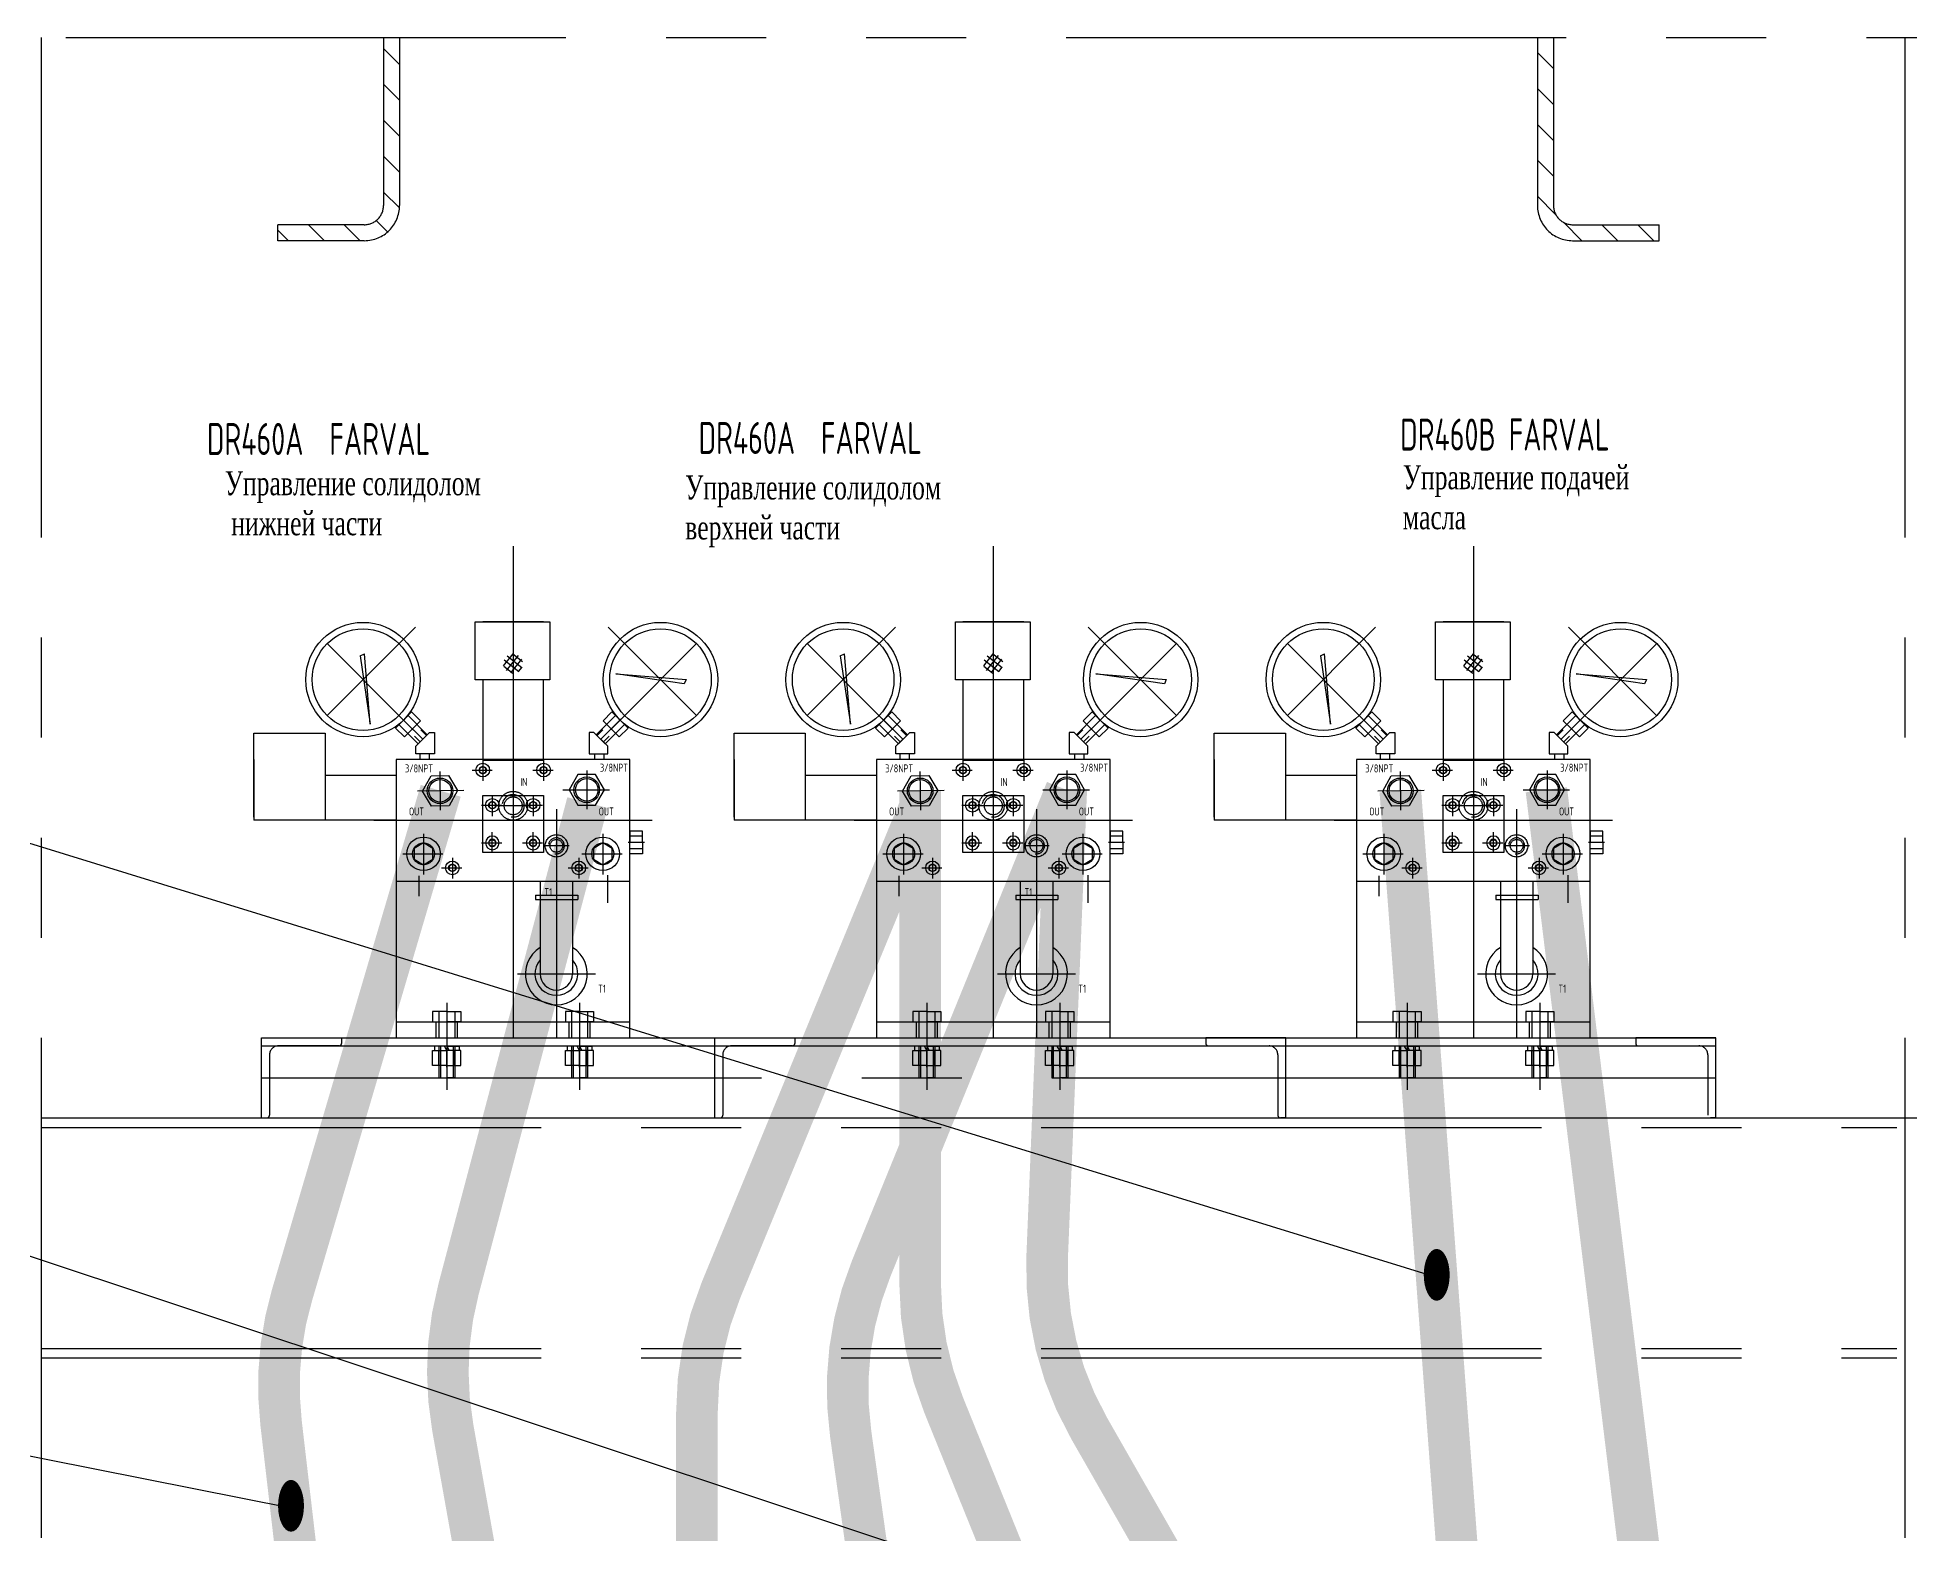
# Model space of a CAD drawing. Header units: millimetres. Extents: x 87 to 10587, y 0 to 7425.
# Drawn here: x 8191 to 9361, y 4015 to 4950 of the extents above; entities that cross this region are included whole.
import ezdxf
from ezdxf.enums import TextEntityAlignment as Align

# ---------------------------------------------------------------- set-up
doc = ezdxf.new("R2010")
doc.units = ezdxf.units.MM
doc.header["$LTSCALE"] = 250
for name, pattern in [('F', [0.75, 0.5, -0.25]), ('G', [2, 1.25, -0.25, 0.25, -0.25]), ('K', [2.5, 1.25, -0.25, 0.25, -0.25, 0.25, -0.25])]:
    doc.linetypes.add(name, pattern=pattern)
for name, color, linetype in [('01', 7, 'Continuous'), ('02', 1, 'Continuous'), ('04', 2, 'F'), ('05', 4, 'G'), ('07', 6, 'K'), ('08', 1, 'Continuous'), ('11', 3, 'Continuous')]:
    doc.layers.add(name, color=color, linetype=linetype)
doc.styles.get("Standard").update_dxf_attribs({"font": 'isocp', "width": 0.707, "bigfont": 'intecad.shx'})
doc.dimstyles.new('INTE', dxfattribs={"dimscale": 25, "dimtxt": 3.5, "dimasz": 3, "dimexe": 3, "dimexo": 0, "dimgap": 1, "dimtad": 1, "dimdec": 1, "dimdsep": 46, "dimtxsty": 'Standard', "dimcen": 0, "dimclrd": 1, "dimclre": 1, "dimclrt": 3, "dimadec": 0, "dimazin": 0, "dimtfac": 1, "dimtdec": 1, "dimtmove": 0, "dimatfit": 0, "dimfxl": 1, "dimarcsym": 0})
pattern_1 = [(135, (-24013.99, 5955.704), (-11.22532, -11.22532), [])]

# ---------------------------------------------------------------- blocks, each defined once
blk = doc.blocks.new('*U87')
blk.add_circle((0, 0), 2.29)
at = {"layer": '01'}
for p, q in [((0, 2.3), (-2, 1.1)), ((-2, 1.1), (-2, -1.1)), ((2, 1.1), (0, 2.3)), ((2, -1.1), (2, 1.1)), ((-2, -1.1), (0, -2.3)), ((0, -2.3), (2, -1.1))]:
    blk.add_line(p, q, dxfattribs=at)
blk.add_circle((0, 0), 4.25, dxfattribs=at)
at = {"layer": '05'}
for p, q in [((-6.7, 0), (5.9, 0)), ((0, 6.3), (0, -6.7))]:
    blk.add_line(p, q, dxfattribs=at)
blk = doc.blocks.new('*U88')
at = {"layer": '01'}
for p, q in [((-7.9, 7.1), (0, 7.1)), ((-7.9, 0), (-7.9, 7.1)), ((-7.9, 4), (0, 4)), ((0, 7.1), (0, 0)), ((0, -7.1), (0, 0)), ((-7.9, 0), (-7.9, -7.1)), ((-7.9, -4), (0, -4)), ((-7.9, -7.1), (0, -7.1))]:
    blk.add_line(p, q, dxfattribs=at)
at = {"layer": '05'}
blk.add_line((-9, 0), (1.1, 0), dxfattribs=at)
blk = doc.blocks.new('*U86')
blk.add_circle((0, 0), 6.86)
at = {"layer": '01'}
for p, q in [((0, 6.9), (-5.9, 3.4)), ((-5.9, 3.4), (-5.9, -3.4)), ((5.9, 3.4), (0, 6.9)), ((5.9, -3.4), (5.9, 3.4)), ((-5.9, -3.4), (0, -6.9)), ((0, -6.9), (5.9, -3.4))]:
    blk.add_line(p, q, dxfattribs=at)
blk.add_circle((0, 0), 10.5, dxfattribs=at)
at = {"layer": '05'}
for p, q in [((0, 12.5), (0, -12.9)), ((-13, 0), (12.1, 0))]:
    blk.add_line(p, q, dxfattribs=at)
blk = doc.blocks.new('*D100')
at = {"layer": '08', "color": 1, "lineweight": -2}
for p, q in [((8715.4, 4274.5), (10410.1, 4274.5)), ((10335.1, 4199.5), (10335.1, 3434.6)), ((8956.4, 3359.6), (10410.1, 3359.6))]:
    blk.add_line(p, q, dxfattribs=at)
at = {"layer": '08', "color": 1}
for points in [[(10322.6, 4199.5), (10347.6, 4199.5), (10335.1, 4274.5)], [(10322.6, 3434.6), (10347.6, 3434.6), (10335.1, 3359.6)]]:
    blk.add_solid(points, dxfattribs=at)
at = {"layer": 'Defpoints', "color": 0}
for p in [(8715.4, 4274.5), (8956.4, 3359.6), (10335.1, 3359.6)]:
    blk.add_point(p, dxfattribs=at)
at = {"layer": '08', "color": 3, "insert": (10266.3, 3817.1), "char_height": 87.5, "attachment_point": 5, "rotation": 90}
blk.add_mtext('914.9', dxfattribs=at)

msp = doc.modelspace()

# ---------------------------------------------------------------- hatches: boundary and pattern name
at = {"layer": '01'}
h = msp.add_hatch(dxfattribs=at)
h.set_pattern_fill('ANSI37', color=256, angle=6.75318, style=0)
h.set_pattern_definition([(51.7532, (8343.5268, 4355.0168), (-2.49349, 1.965485), []), (141.7532, (8343.5268, 4355.0168), (-1.965485, -2.49349), [])])
h.paths.add_polyline_path([(8482.291, 4558.406, 1), (8494.439, 4558.406, 1)])
h = msp.add_hatch(dxfattribs=at)
h.set_pattern_fill('ANSI37', color=256, angle=6.75318, style=0)
h.set_pattern_definition([(51.7532, (8643.5268, 4355.0168), (-2.49349, 1.965485), []), (141.7532, (8643.5268, 4355.0168), (-1.965485, -2.49349), [])])
h.paths.add_polyline_path([(8782.291, 4558.406, 1), (8794.439, 4558.406, 1)])
h = msp.add_hatch(dxfattribs=at)
h.set_pattern_fill('ANSI37', color=256, angle=6.75318, style=0)
h.set_pattern_definition([(51.7532, (8943.5268, 4355.0168), (-2.49349, 1.965485), []), (141.7532, (8943.5268, 4355.0168), (-1.965485, -2.49349), [])])
h.paths.add_polyline_path([(9082.291, 4558.406, 1), (9094.439, 4558.406, 1)])
at = {"layer": '07', "linetype": 'K'}
h = msp.add_hatch(dxfattribs=at)
h.set_pattern_fill('ANSI31', color=6, scale=5, angle=90, style=0)
h.set_pattern_definition(pattern_1)
h.paths.add_polyline_path([(8417.417, 4949.584), (8407.417, 4949.584), (8407.417, 4844.584, -0.41421356), (8395.417, 4832.584), (8341.417, 4832.584), (8341.417, 4822.584), (8395.417, 4822.584, 0.41421356), (8417.417, 4844.584)])
h = msp.add_hatch(dxfattribs=at)
h.set_pattern_fill('ANSI31', color=6, scale=5, angle=90, style=0)
h.set_pattern_definition(pattern_1)
h.paths.add_polyline_path([(9138.417, 4949.584), (9128.417, 4949.584), (9128.417, 4844.584, 0.41421356), (9150.417, 4822.584), (9204.417, 4822.584), (9204.417, 4832.584), (9150.417, 4832.584, -0.41421356), (9138.417, 4844.584)])

# ---------------------------------------------------------------- linework, layer by layer
for p, q in [((8440.185, 4319.494), (8440.185, 4319.243)), ((8453.386, 4319.494), (8453.386, 4319.243)), ((8523.185, 4319.494), (8523.185, 4319.243)), ((8536.386, 4319.494), (8536.386, 4319.243)), ((8740.185, 4319.494), (8740.185, 4319.243)), ((8753.386, 4319.494), (8753.386, 4319.243)), ((8823.185, 4319.494), (8823.185, 4319.243)), ((8836.386, 4319.494), (8836.386, 4319.243)), ((9040.185, 4319.494), (9040.185, 4319.243)), ((9053.386, 4319.494), (9053.386, 4319.243)), ((9123.185, 4319.494), (9123.185, 4319.243)), ((9136.386, 4319.494), (9136.386, 4319.243))]:
    msp.add_line(p, q)
for points in [[(8448.079, 4488.429), (8453.696, 4479.006), (8448.344, 4469.431), (8437.376, 4469.277), (8431.759, 4478.7), (8437.11, 4488.275)], [(8528.922, 4488.994), (8523.438, 4479.494), (8528.922, 4469.994), (8539.892, 4469.994), (8545.377, 4479.494), (8539.892, 4488.994)], [(8748.079, 4488.429), (8753.696, 4479.006), (8748.344, 4469.431), (8737.376, 4469.277), (8731.759, 4478.7), (8737.11, 4488.275)], [(8828.922, 4488.994), (8823.438, 4479.494), (8828.922, 4469.994), (8839.892, 4469.994), (8845.377, 4479.494), (8839.892, 4488.994)], [(9048.079, 4488.429), (9053.696, 4479.006), (9048.344, 4469.431), (9037.376, 4469.277), (9031.759, 4478.7), (9037.11, 4488.275)], [(9128.922, 4488.994), (9123.438, 4479.494), (9128.922, 4469.994), (9139.892, 4469.994), (9145.377, 4479.494), (9139.892, 4488.994)]]:
    msp.add_lwpolyline(points, close=True)
at = {"layer": '01'}
for p, q in [((8392.756, 4563.265), (8395.449, 4564.417)), ((8392.756, 4563.265), (8399.115, 4520.442)), ((8399.115, 4520.442), (8395.449, 4564.417)), ((8692.756, 4563.265), (8695.449, 4564.417)), ((8692.756, 4563.265), (8699.115, 4520.442)), ((8699.115, 4520.442), (8695.449, 4564.417)), ((8992.756, 4563.265), (8995.449, 4564.417)), ((8992.756, 4563.265), (8999.115, 4520.442)), ((8999.115, 4520.442), (8995.449, 4564.417)), ((8595.355, 4545.68), (8552.532, 4552.039)), ((8552.532, 4552.039), (8596.507, 4548.373)), ((8895.355, 4545.68), (8852.532, 4552.039)), ((8852.532, 4552.039), (8896.507, 4548.373)), ((9195.355, 4545.68), (9152.532, 4552.039)), ((9152.532, 4552.039), (9196.507, 4548.373)), ((8596.507, 4548.373), (8595.355, 4545.68)), ((8896.507, 4548.373), (8895.355, 4545.68)), ((9196.507, 4548.373), (9195.355, 4545.68)), ((8419.891, 4523.093), (8424.911, 4528.114)), ((8424.911, 4528.114), (8430.497, 4522.528)), ((8550.163, 4528.114), (8544.577, 4522.528)), ((8555.183, 4523.093), (8550.163, 4528.114)), ((8719.891, 4523.093), (8724.911, 4528.114)), ((8724.911, 4528.114), (8730.497, 4522.528)), ((8850.163, 4528.114), (8844.577, 4522.528)), ((8855.183, 4523.093), (8850.163, 4528.114)), ((9019.891, 4523.093), (9024.911, 4528.114)), ((9024.911, 4528.114), (9030.497, 4522.528)), ((9150.163, 4528.114), (9144.577, 4522.528)), ((9155.183, 4523.093), (9150.163, 4528.114)), ((8419.891, 4523.093), (8414.87, 4518.073)), ((8414.87, 4518.073), (8420.456, 4512.487)), ((8417.062, 4520.265), (8429.083, 4508.244)), ((8420.456, 4512.487), (8425.477, 4517.507)), ((8422.719, 4525.922), (8434.74, 4513.901)), ((8430.497, 4522.528), (8425.477, 4517.507)), ((8436.235, 4515.396), (8427.588, 4506.749)), ((8434.227, 4513.391), (8430.692, 4516.926)), ((8436.235, 4515.396), (8439.259, 4515.396)), ((8538.839, 4515.396), (8535.815, 4515.396)), ((8538.839, 4515.396), (8547.486, 4506.749)), ((8552.355, 4525.922), (8540.334, 4513.901)), ((8540.847, 4513.391), (8544.382, 4516.926)), ((8544.577, 4522.528), (8549.597, 4517.507)), ((8558.012, 4520.265), (8545.991, 4508.244)), ((8554.618, 4512.487), (8549.597, 4517.507)), ((8560.204, 4518.073), (8554.618, 4512.487)), ((8555.183, 4523.093), (8560.204, 4518.073)), ((8719.891, 4523.093), (8714.87, 4518.073)), ((8714.87, 4518.073), (8720.456, 4512.487)), ((8717.062, 4520.265), (8729.083, 4508.244)), ((8720.456, 4512.487), (8725.477, 4517.507)), ((8722.719, 4525.922), (8734.74, 4513.901)), ((8730.497, 4522.528), (8725.477, 4517.507)), ((8736.235, 4515.396), (8727.588, 4506.749)), ((8734.227, 4513.391), (8730.692, 4516.926)), ((8736.235, 4515.396), (8739.259, 4515.396)), ((8838.839, 4515.396), (8835.815, 4515.396)), ((8838.839, 4515.396), (8847.486, 4506.749)), ((8852.355, 4525.922), (8840.334, 4513.901)), ((8840.847, 4513.391), (8844.382, 4516.926)), ((8844.577, 4522.528), (8849.597, 4517.507)), ((8858.012, 4520.265), (8845.991, 4508.244)), ((8854.618, 4512.487), (8849.597, 4517.507)), ((8860.204, 4518.073), (8854.618, 4512.487)), ((8855.183, 4523.093), (8860.204, 4518.073)), ((9019.891, 4523.093), (9014.87, 4518.073)), ((9014.87, 4518.073), (9020.456, 4512.487)), ((9017.062, 4520.265), (9029.083, 4508.244)), ((9020.456, 4512.487), (9025.477, 4517.507)), ((9022.719, 4525.922), (9034.74, 4513.901)), ((9030.497, 4522.528), (9025.477, 4517.507)), ((9036.235, 4515.396), (9027.588, 4506.749)), ((9034.227, 4513.391), (9030.692, 4516.926)), ((9036.235, 4515.396), (9039.259, 4515.396)), ((9138.839, 4515.396), (9135.815, 4515.396)), ((9138.839, 4515.396), (9147.486, 4506.749)), ((9152.355, 4525.922), (9140.334, 4513.901)), ((9140.847, 4513.391), (9144.382, 4516.926)), ((9144.577, 4522.528), (9149.597, 4517.507)), ((9158.012, 4520.265), (9145.991, 4508.244)), ((9154.618, 4512.487), (9149.597, 4517.507)), ((9160.204, 4518.073), (9154.618, 4512.487)), ((9155.183, 4523.093), (9160.204, 4518.073)), ((8326.407, 4514.793), (8370.911, 4514.793)), ((8326.407, 4462.341), (8326.407, 4514.793)), ((8370.911, 4514.793), (8370.911, 4460.494)), ((8430.211, 4509.375), (8426.676, 4512.91)), ((8434.74, 4513.901), (8429.083, 4508.244)), ((8540.334, 4513.901), (8545.991, 4508.244)), ((8544.863, 4509.375), (8548.398, 4512.91)), ((8626.407, 4462.341), (8626.407, 4514.793)), ((8626.407, 4514.793), (8670.911, 4514.793)), ((8670.911, 4514.793), (8670.911, 4460.494)), ((8730.211, 4509.375), (8726.676, 4512.91)), ((8734.74, 4513.901), (8729.083, 4508.244)), ((8840.334, 4513.901), (8845.991, 4508.244)), ((8844.863, 4509.375), (8848.398, 4512.91)), ((8926.407, 4514.793), (8970.911, 4514.793)), ((8926.407, 4462.341), (8926.407, 4514.793)), ((8970.911, 4514.793), (8970.911, 4460.494)), ((9030.211, 4509.375), (9026.676, 4512.91)), ((9034.74, 4513.901), (9029.083, 4508.244)), ((9140.334, 4513.901), (9145.991, 4508.244)), ((9144.863, 4509.375), (9148.398, 4512.91)), ((8326.407, 4498.494), (8326.407, 4460.494)), ((8415.407, 4498.494), (8415.407, 4324.494)), ((8561.407, 4498.494), (8415.407, 4498.494)), ((8430.094, 4501.891), (8430.094, 4498.494)), ((8435.941, 4501.891), (8435.941, 4498.494)), ((8539.133, 4501.891), (8539.133, 4498.494)), ((8544.98, 4501.891), (8544.98, 4498.494)), ((8561.407, 4324.494), (8561.407, 4498.494)), ((8626.407, 4498.494), (8626.407, 4460.494)), ((8715.407, 4498.494), (8715.407, 4324.494)), ((8861.407, 4498.494), (8715.407, 4498.494)), ((8730.094, 4501.891), (8730.094, 4498.494)), ((8735.941, 4501.891), (8735.941, 4498.494)), ((8839.133, 4501.891), (8839.133, 4498.494)), ((8844.98, 4501.891), (8844.98, 4498.494)), ((8861.407, 4324.494), (8861.407, 4498.494)), ((8926.407, 4498.494), (8926.407, 4460.494)), ((9161.407, 4498.494), (9015.407, 4498.494)), ((9015.407, 4498.494), (9015.407, 4324.494)), ((9030.094, 4501.891), (9030.094, 4498.494)), ((9035.941, 4501.891), (9035.941, 4498.494)), ((9139.133, 4501.891), (9139.133, 4498.494)), ((9144.98, 4501.891), (9144.98, 4498.494)), ((9161.407, 4324.494), (9161.407, 4498.494)), ((8370.911, 4488.567), (8415.407, 4488.567)), ((8415.407, 4488.567), (8415.407, 4460.494)), ((8670.911, 4488.567), (8715.407, 4488.567)), ((8715.407, 4488.567), (8715.407, 4460.494)), ((8970.911, 4488.567), (9015.407, 4488.567)), ((9015.407, 4488.567), (9015.407, 4460.494)), ((8415.407, 4460.494), (8326.407, 4460.494)), ((8715.407, 4460.494), (8626.407, 4460.494)), ((9015.407, 4460.494), (8926.407, 4460.494)), ((8415.407, 4422.494), (8561.407, 4422.494)), ((8715.407, 4422.494), (8861.407, 4422.494)), ((9015.407, 4422.494), (9161.407, 4422.494)), ((8502.433, 4413.61), (8502.433, 4410.948)), ((8502.433, 4413.61), (8528.805, 4413.61)), ((8502.433, 4410.948), (8528.805, 4410.948)), ((8528.805, 4413.61), (8528.805, 4410.948)), ((8802.433, 4413.61), (8802.433, 4410.948)), ((8802.433, 4413.61), (8828.805, 4413.61)), ((8802.433, 4410.948), (8828.805, 4410.948)), ((8828.805, 4413.61), (8828.805, 4410.948)), ((9102.433, 4413.61), (9102.433, 4410.948)), ((9102.433, 4413.61), (9128.805, 4413.61)), ((9102.433, 4410.948), (9128.805, 4410.948)), ((9128.805, 4413.61), (9128.805, 4410.948)), ((8438.112, 4340.894), (8438.112, 4334.494)), ((8446.907, 4340.894), (8438.112, 4340.894)), ((8441.907, 4340.894), (8441.907, 4334.494)), ((8446.907, 4340.894), (8455.702, 4340.894)), ((8451.907, 4340.894), (8451.907, 4334.494)), ((8455.702, 4340.894), (8455.702, 4334.494)), ((8521.112, 4340.894), (8521.112, 4334.494)), ((8529.907, 4340.894), (8521.112, 4340.894)), ((8524.907, 4340.894), (8524.907, 4334.494)), ((8529.907, 4340.894), (8538.702, 4340.894)), ((8534.907, 4340.894), (8534.907, 4334.494)), ((8538.702, 4340.894), (8538.702, 4334.494)), ((8738.112, 4340.894), (8738.112, 4334.494)), ((8746.907, 4340.894), (8738.112, 4340.894)), ((8741.907, 4340.894), (8741.907, 4334.494)), ((8746.907, 4340.894), (8755.702, 4340.894)), ((8751.907, 4340.894), (8751.907, 4334.494)), ((8755.702, 4340.894), (8755.702, 4334.494)), ((8821.112, 4340.894), (8821.112, 4334.494)), ((8829.907, 4340.894), (8821.112, 4340.894)), ((8824.907, 4340.894), (8824.907, 4334.494)), ((8829.907, 4340.894), (8838.702, 4340.894)), ((8834.907, 4340.894), (8834.907, 4334.494)), ((8838.702, 4340.894), (8838.702, 4334.494)), ((9038.112, 4340.894), (9038.112, 4334.494)), ((9046.907, 4340.894), (9038.112, 4340.894)), ((9041.907, 4340.894), (9041.907, 4334.494)), ((9046.907, 4340.894), (9055.702, 4340.894)), ((9051.907, 4340.894), (9051.907, 4334.494)), ((9055.702, 4340.894), (9055.702, 4334.494)), ((9121.112, 4340.894), (9121.112, 4334.494)), ((9129.907, 4340.894), (9121.112, 4340.894)), ((9124.907, 4340.894), (9124.907, 4334.494)), ((9129.907, 4340.894), (9138.702, 4340.894)), ((9134.907, 4340.894), (9134.907, 4334.494)), ((9138.702, 4340.894), (9138.702, 4334.494)), ((8415.407, 4334.494), (8561.407, 4334.494)), ((8438.112, 4334.494), (8446.907, 4334.494)), ((8455.702, 4334.494), (8446.907, 4334.494)), ((8521.112, 4334.494), (8529.907, 4334.494)), ((8538.702, 4334.494), (8529.907, 4334.494)), ((8715.407, 4334.494), (8861.407, 4334.494)), ((8738.112, 4334.494), (8746.907, 4334.494)), ((8755.702, 4334.494), (8746.907, 4334.494)), ((8821.112, 4334.494), (8829.907, 4334.494)), ((8838.702, 4334.494), (8829.907, 4334.494)), ((9015.407, 4334.494), (9161.407, 4334.494)), ((9038.112, 4334.494), (9046.907, 4334.494)), ((9055.702, 4334.494), (9046.907, 4334.494)), ((9121.112, 4334.494), (9129.907, 4334.494)), ((9138.702, 4334.494), (9129.907, 4334.494)), ((8331.17, 4324.494), (9015.407, 4324.494)), ((8331.17, 4324.494), (8381.17, 4324.494)), ((8331.17, 4274.494), (8331.17, 4324.494)), ((8331.17, 4319.494), (9015.407, 4319.494)), ((8438.112, 4307.143), (8438.112, 4316.643)), ((8438.112, 4316.643), (8446.907, 4316.643)), ((8439.207, 4319.243), (8439.207, 4316.643)), ((8446.907, 4319.243), (8439.207, 4319.243)), ((8439.207, 4316.643), (8446.907, 4316.643)), ((8441.907, 4319.494), (8441.907, 4299.494)), ((8441.907, 4307.143), (8441.907, 4316.643)), ((8446.907, 4316.643), (8445.406, 4319.243)), ((8446.907, 4319.243), (8448.408, 4316.643)), ((8446.907, 4319.243), (8454.607, 4319.243)), ((8455.702, 4316.643), (8446.907, 4316.643)), ((8454.607, 4316.643), (8446.907, 4316.643)), ((8451.907, 4319.494), (8451.907, 4299.494)), ((8451.907, 4307.143), (8451.907, 4316.643)), ((8454.607, 4319.243), (8454.607, 4316.643)), ((8455.702, 4307.143), (8455.702, 4316.643)), ((8521.112, 4316.643), (8529.907, 4316.643)), ((8521.112, 4307.143), (8521.112, 4316.643)), ((8529.907, 4319.243), (8522.207, 4319.243)), ((8522.207, 4319.243), (8522.207, 4316.643)), ((8522.207, 4316.643), (8529.907, 4316.643)), ((8524.907, 4319.494), (8524.907, 4299.494)), ((8524.907, 4307.143), (8524.907, 4316.643)), ((8529.907, 4316.643), (8528.406, 4319.243)), ((8529.907, 4319.243), (8537.607, 4319.243)), ((8529.907, 4319.243), (8531.408, 4316.643)), ((8537.607, 4316.643), (8529.907, 4316.643)), ((8538.702, 4316.643), (8529.907, 4316.643)), ((8534.907, 4319.494), (8534.907, 4299.494)), ((8534.907, 4307.143), (8534.907, 4316.643)), ((8537.607, 4319.243), (8537.607, 4316.643)), ((8538.702, 4307.143), (8538.702, 4316.643)), ((8614.375, 4274.494), (8614.375, 4324.494)), ((8614.375, 4324.494), (8664.375, 4324.494)), ((8715.407, 4324.494), (8861.407, 4324.494)), ((8715.407, 4319.494), (8861.407, 4319.494)), ((8738.112, 4316.643), (8746.907, 4316.643)), ((8738.112, 4307.143), (8738.112, 4316.643)), ((8746.907, 4319.243), (8739.207, 4319.243)), ((8739.207, 4319.243), (8739.207, 4316.643)), ((8739.207, 4316.643), (8746.907, 4316.643)), ((8741.907, 4319.494), (8741.907, 4299.494)), ((8741.907, 4307.143), (8741.907, 4316.643)), ((8746.907, 4316.643), (8745.406, 4319.243)), ((8746.907, 4319.243), (8754.607, 4319.243)), ((8746.907, 4319.243), (8748.408, 4316.643)), ((8754.607, 4316.643), (8746.907, 4316.643)), ((8755.702, 4316.643), (8746.907, 4316.643)), ((8751.907, 4319.494), (8751.907, 4299.494)), ((8751.907, 4307.143), (8751.907, 4316.643)), ((8754.607, 4319.243), (8754.607, 4316.643)), ((8755.702, 4307.143), (8755.702, 4316.643)), ((8821.112, 4316.643), (8829.907, 4316.643)), ((8821.112, 4307.143), (8821.112, 4316.643)), ((8829.907, 4319.243), (8822.207, 4319.243)), ((8822.207, 4319.243), (8822.207, 4316.643)), ((8822.207, 4316.643), (8829.907, 4316.643)), ((8824.907, 4319.494), (8824.907, 4299.494)), ((8824.907, 4307.143), (8824.907, 4316.643)), ((8829.907, 4316.643), (8828.406, 4319.243)), ((8829.907, 4319.243), (8837.607, 4319.243)), ((8829.907, 4319.243), (8831.408, 4316.643)), ((8837.607, 4316.643), (8829.907, 4316.643)), ((8838.702, 4316.643), (8829.907, 4316.643)), ((8834.907, 4319.494), (8834.907, 4299.494)), ((8834.907, 4307.143), (8834.907, 4316.643)), ((8837.607, 4319.243), (8837.607, 4316.643)), ((8838.702, 4307.143), (8838.702, 4316.643)), ((8971.201, 4324.494), (8921.201, 4324.494)), ((8971.201, 4274.494), (8971.201, 4324.494)), ((9015.407, 4324.494), (9239.841, 4324.494)), ((9015.407, 4319.494), (9239.841, 4319.494)), ((9038.112, 4316.643), (9046.907, 4316.643)), ((9038.112, 4307.143), (9038.112, 4316.643)), ((9046.907, 4319.243), (9039.207, 4319.243)), ((9039.207, 4319.243), (9039.207, 4316.643)), ((9039.207, 4316.643), (9046.907, 4316.643)), ((9041.907, 4319.494), (9041.907, 4299.494)), ((9041.907, 4307.143), (9041.907, 4316.643)), ((9046.907, 4316.643), (9045.406, 4319.243)), ((9046.907, 4319.243), (9054.607, 4319.243)), ((9046.907, 4319.243), (9048.408, 4316.643)), ((9054.607, 4316.643), (9046.907, 4316.643)), ((9055.702, 4316.643), (9046.907, 4316.643)), ((9051.907, 4319.494), (9051.907, 4299.494)), ((9051.907, 4307.143), (9051.907, 4316.643)), ((9054.607, 4319.243), (9054.607, 4316.643)), ((9055.702, 4307.143), (9055.702, 4316.643)), ((9121.112, 4316.643), (9129.907, 4316.643)), ((9121.112, 4307.143), (9121.112, 4316.643)), ((9129.907, 4319.243), (9122.207, 4319.243)), ((9122.207, 4319.243), (9122.207, 4316.643)), ((9122.207, 4316.643), (9129.907, 4316.643)), ((9124.907, 4319.494), (9124.907, 4299.494)), ((9124.907, 4307.143), (9124.907, 4316.643)), ((9129.907, 4316.643), (9128.406, 4319.243)), ((9129.907, 4319.243), (9137.607, 4319.243)), ((9129.907, 4319.243), (9131.408, 4316.643)), ((9137.607, 4316.643), (9129.907, 4316.643)), ((9138.702, 4316.643), (9129.907, 4316.643)), ((9134.907, 4319.494), (9134.907, 4299.494)), ((9134.907, 4307.143), (9134.907, 4316.643)), ((9137.607, 4319.243), (9137.607, 4316.643)), ((9138.702, 4307.143), (9138.702, 4316.643)), ((9239.841, 4324.494), (9189.841, 4324.494)), ((9239.841, 4274.494), (9239.841, 4324.494)), ((8446.907, 4307.143), (8438.112, 4307.143)), ((8446.907, 4307.143), (8455.702, 4307.143)), ((8529.907, 4307.143), (8521.112, 4307.143)), ((8529.907, 4307.143), (8538.702, 4307.143)), ((8746.907, 4307.143), (8738.112, 4307.143)), ((8746.907, 4307.143), (8755.702, 4307.143)), ((8829.907, 4307.143), (8821.112, 4307.143)), ((8829.907, 4307.143), (8838.702, 4307.143)), ((9046.907, 4307.143), (9038.112, 4307.143)), ((9046.907, 4307.143), (9055.702, 4307.143)), ((9129.907, 4307.143), (9121.112, 4307.143)), ((9129.907, 4307.143), (9138.702, 4307.143)), ((8441.907, 4299.494), (8446.907, 4299.494)), ((8451.907, 4299.494), (8446.907, 4299.494)), ((8524.907, 4299.494), (8529.907, 4299.494)), ((8534.907, 4299.494), (8529.907, 4299.494)), ((8741.907, 4299.494), (8746.907, 4299.494)), ((8751.907, 4299.494), (8746.907, 4299.494)), ((8824.907, 4299.494), (8829.907, 4299.494)), ((8834.907, 4299.494), (8829.907, 4299.494)), ((9041.907, 4299.494), (9046.907, 4299.494)), ((9051.907, 4299.494), (9046.907, 4299.494)), ((9124.907, 4299.494), (9129.907, 4299.494)), ((9134.907, 4299.494), (9129.907, 4299.494)), ((8331.17, 4274.494), (9015.407, 4274.494)), ((8331.17, 4274.494), (8334.52, 4274.494)), ((8614.375, 4274.494), (8617.725, 4274.494)), ((8715.407, 4274.494), (8861.407, 4274.494)), ((8971.201, 4274.494), (8967.851, 4274.494)), ((9015.407, 4274.494), (9239.841, 4274.494)), ((9239.841, 4274.494), (9236.491, 4274.494))]:
    msp.add_line(p, q, dxfattribs=at)
at = {"layer": '01', "color": 7, "linetype": 'Continuous'}
for p, q in [((8505.299, 4422.494), (8505.299, 4364.494)), ((8525.516, 4422.494), (8525.516, 4364.494)), ((8805.299, 4422.494), (8805.299, 4364.494)), ((8825.516, 4422.494), (8825.516, 4364.494)), ((9105.299, 4422.494), (9105.299, 4364.494)), ((9125.516, 4422.494), (9125.516, 4364.494))]:
    msp.add_line(p, q, dxfattribs=at)
at = {"layer": '01'}
for points in [[(8464.773, 4584.494), (8511.395, 4584.494), (8511.395, 4548.303), (8464.773, 4548.303)], [(8764.773, 4584.494), (8811.395, 4584.494), (8811.395, 4548.303), (8764.773, 4548.303)], [(9064.773, 4584.494), (9111.395, 4584.494), (9111.395, 4548.303), (9064.773, 4548.303)], [(8469.407, 4475.874), (8507.407, 4475.874), (8507.407, 4440.252), (8469.407, 4440.252)], [(8769.407, 4475.874), (8807.407, 4475.874), (8807.407, 4440.252), (8769.407, 4440.252)], [(9069.407, 4475.874), (9107.407, 4475.874), (9107.407, 4440.252), (9069.407, 4440.252)]]:
    msp.add_lwpolyline(points, close=True, dxfattribs=at)
for points in [[(8507.463, 4584.494), (8469.407, 4584.494)], [(8807.463, 4584.494), (8769.407, 4584.494)], [(9107.463, 4584.494), (9069.407, 4584.494)], [(8469.407, 4548.303), (8469.407, 4498.057), (8507.463, 4498.057), (8507.463, 4548.303)], [(8769.407, 4548.303), (8769.407, 4498.057), (8807.463, 4498.057), (8807.463, 4548.303)], [(9069.407, 4548.303), (9069.407, 4498.057), (9107.463, 4498.057), (9107.463, 4548.303)], [(8439.259, 4515.396), (8439.259, 4501.891), (8427.588, 4501.891), (8427.588, 4506.749)], [(8535.815, 4515.396), (8535.815, 4501.891), (8547.486, 4501.891), (8547.486, 4506.749)], [(8739.259, 4515.396), (8739.259, 4501.891), (8727.588, 4501.891), (8727.588, 4506.749)], [(8835.815, 4515.396), (8835.815, 4501.891), (8847.486, 4501.891), (8847.486, 4506.749)], [(9039.259, 4515.396), (9039.259, 4501.891), (9027.588, 4501.891), (9027.588, 4506.749)], [(9135.815, 4515.396), (9135.815, 4501.891), (9147.486, 4501.891), (9147.486, 4506.749)]]:
    msp.add_lwpolyline(points, dxfattribs=at)
for centre, radius in [((8394.611, 4548.373), 35.75), ((8394.611, 4548.373), 31.75), ((8580.463, 4548.373), 35.75), ((8580.463, 4548.373), 31.75), ((8694.611, 4548.373), 35.75), ((8694.611, 4548.373), 31.75), ((8880.463, 4548.373), 35.75), ((8880.463, 4548.373), 31.75), ((8994.611, 4548.373), 35.75), ((8994.611, 4548.373), 31.75), ((9180.463, 4548.373), 35.75), ((9180.463, 4548.373), 31.75), ((8442.727, 4478.853), 8), ((8442.727, 4478.853), 7), ((8534.407, 4479.494), 8), ((8534.407, 4479.494), 7), ((8742.727, 4478.853), 8), ((8742.727, 4478.853), 7), ((8834.407, 4479.494), 8), ((8834.407, 4479.494), 7), ((9042.727, 4478.853), 8), ((9042.727, 4478.853), 7), ((9134.407, 4479.494), 8), ((9134.407, 4479.494), 7)]:
    msp.add_circle(centre, radius, dxfattribs=at)
for centre, radius, start, end in [((8515.407, 4364.494), 19.35, 121.494702, 58.505298), ((8815.407, 4364.494), 19.35, 121.494702, 58.505298), ((9115.407, 4364.494), 19.35, 121.494702, 58.505298), ((8515.407, 4364.494), 13.396, 138.991365, 41.008635), ((8515.407, 4364.494), 10.109, 180, 0), ((8815.407, 4364.494), 13.396, 138.991365, 41.008635), ((8815.407, 4364.494), 10.109, 180, 0), ((9115.407, 4364.494), 13.396, 138.991365, 41.008635), ((9115.407, 4364.494), 10.109, 180, 0)]:
    msp.add_arc(centre, radius, start, end, dxfattribs=at)
at = {"layer": '02'}
for p, q in [((9065.473, 4174.866), (7359.082, 4701.081)), ((8802.79, 3983.02), (7345.504, 4467.847)), ((8442.907, 4319.494), (8442.907, 4299.494)), ((8450.907, 4319.494), (8450.907, 4299.494)), ((8525.907, 4319.494), (8525.907, 4299.494)), ((8533.907, 4319.494), (8533.907, 4299.494)), ((8742.907, 4319.494), (8742.907, 4299.494)), ((8750.907, 4319.494), (8750.907, 4299.494)), ((8825.907, 4319.494), (8825.907, 4299.494)), ((8833.907, 4319.494), (8833.907, 4299.494)), ((9042.907, 4319.494), (9042.907, 4299.494)), ((9050.907, 4319.494), (9050.907, 4299.494)), ((9125.907, 4319.494), (9125.907, 4299.494)), ((9133.907, 4319.494), (9133.907, 4299.494)), ((8349.606, 4030.568), (7345.504, 4230.222))]:
    msp.add_line(p, q, dxfattribs=at)
at = {"layer": '04', "color": 2, "linetype": 'F'}
for p, q in [((8440.185, 4334.494), (8440.185, 4324.494)), ((8441.907, 4334.494), (8441.907, 4324.494)), ((8451.907, 4334.494), (8451.907, 4324.494)), ((8453.386, 4334.494), (8453.386, 4324.494)), ((8523.185, 4334.494), (8523.185, 4324.494)), ((8524.907, 4334.494), (8524.907, 4324.494)), ((8534.907, 4334.494), (8534.907, 4324.494)), ((8536.386, 4334.494), (8536.386, 4324.494)), ((8740.185, 4334.494), (8740.185, 4324.494)), ((8741.907, 4334.494), (8741.907, 4324.494)), ((8751.907, 4334.494), (8751.907, 4324.494)), ((8753.386, 4334.494), (8753.386, 4324.494)), ((8823.185, 4334.494), (8823.185, 4324.494)), ((8824.907, 4334.494), (8824.907, 4324.494)), ((8834.907, 4334.494), (8834.907, 4324.494)), ((8836.386, 4334.494), (8836.386, 4324.494)), ((9040.185, 4334.494), (9040.185, 4324.494)), ((9041.907, 4334.494), (9041.907, 4324.494)), ((9051.907, 4334.494), (9051.907, 4324.494)), ((9053.386, 4334.494), (9053.386, 4324.494)), ((9123.185, 4334.494), (9123.185, 4324.494)), ((9124.907, 4334.494), (9124.907, 4324.494)), ((9134.907, 4334.494), (9134.907, 4324.494)), ((9136.386, 4334.494), (9136.386, 4324.494)), ((8379.648, 4319.494), (8341.658, 4319.494)), ((8381.17, 4324.494), (8381.17, 4321.015)), ((8662.854, 4319.494), (8624.863, 4319.494)), ((8664.375, 4324.494), (8664.375, 4321.015)), ((8921.201, 4324.494), (8921.201, 4321.015)), ((8922.722, 4319.494), (8960.713, 4319.494)), ((9189.841, 4324.494), (9189.841, 4321.015)), ((9191.362, 4319.494), (9229.353, 4319.494)), ((8336.17, 4313.994), (8336.17, 4276.136)), ((8619.375, 4313.994), (8619.375, 4276.136)), ((8966.201, 4313.994), (8966.201, 4276.136)), ((9234.841, 4313.994), (9234.841, 4276.136))]:
    msp.add_line(p, q, dxfattribs=at)
for centre, radius in [((8488.407, 4469.494), 9), ((8488.407, 4469.494), 5.6), ((8788.407, 4469.494), 9), ((8788.407, 4469.494), 5.6), ((9088.407, 4469.494), 9), ((9088.407, 4469.494), 5.6), ((8515.407, 4444.494), 7), ((8515.407, 4444.494), 4), ((8815.407, 4444.494), 7), ((8815.407, 4444.494), 4), ((9115.407, 4444.494), 7), ((9115.407, 4444.494), 4)]:
    msp.add_circle(centre, radius, dxfattribs=at)
for centre, radius, start, end in [((8488.407, 4469.494), 7, 260, 170), ((8788.407, 4469.494), 7, 260, 170), ((9088.407, 4469.494), 7, 260, 170), ((8515.407, 4444.494), 5, 260, 170), ((8815.407, 4444.494), 5, 260, 170), ((9115.407, 4444.494), 5, 260, 170), ((8341.67, 4313.994), 5.5, 90.121777, 180), ((8379.648, 4321.015), 1.521, 270, 0), ((8624.875, 4313.994), 5.5, 90.121777, 180), ((8662.854, 4321.015), 1.521, 270, 0), ((8922.722, 4321.015), 1.521, 180, 270), ((8960.701, 4313.994), 5.5, 360, 89.878223), ((9191.362, 4321.015), 1.521, 180, 270), ((9229.341, 4313.994), 5.5, 360, 89.878223), ((8334.52, 4276.144), 1.65, 270, 359.737871), ((8617.725, 4276.144), 1.65, 270, 359.737871), ((8967.851, 4276.144), 1.65, 180.262129, 270)]:
    msp.add_arc(centre, radius, start, end, dxfattribs=at)
at = {"layer": '05', "color": 4, "linetype": 'G'}
for p, q in [((8488.407, 4631.669), (8488.407, 4324.494)), ((8788.407, 4631.669), (8788.407, 4324.494)), ((9088.407, 4631.669), (9088.407, 4324.494)), ((8372.201, 4525.882), (8427.29, 4581.168)), ((8602.873, 4525.882), (8547.784, 4581.168)), ((8672.201, 4525.882), (8727.29, 4581.168)), ((8902.873, 4525.882), (8847.784, 4581.168)), ((8972.201, 4525.882), (9027.29, 4581.168)), ((9202.873, 4525.882), (9147.784, 4581.168)), ((8372.161, 4570.823), (8419.891, 4523.093)), ((8602.913, 4570.823), (8555.183, 4523.093)), ((8672.161, 4570.823), (8719.891, 4523.093)), ((8902.913, 4570.823), (8855.183, 4523.093)), ((8972.161, 4570.823), (9019.891, 4523.093)), ((9202.913, 4570.823), (9155.183, 4523.093)), ((8419.891, 4523.093), (8431.911, 4511.073)), ((8555.183, 4523.093), (8543.163, 4511.073)), ((8719.891, 4523.093), (8731.911, 4511.073)), ((8855.183, 4523.093), (8843.163, 4511.073)), ((9019.891, 4523.093), (9031.911, 4511.073)), ((9155.183, 4523.093), (9143.163, 4511.073)), ((8442.559, 4490.915), (8442.897, 4466.701)), ((8534.407, 4491.557), (8534.407, 4467.34)), ((8742.559, 4490.915), (8742.897, 4466.701)), ((8834.407, 4491.557), (8834.407, 4467.34)), ((9042.559, 4490.915), (9042.897, 4466.701)), ((9134.407, 4491.557), (9134.407, 4467.34)), ((8457.684, 4479.062), (8428.601, 4478.656)), ((8519.449, 4479.494), (8548.535, 4479.494)), ((8757.684, 4479.062), (8728.601, 4478.656)), ((8819.449, 4479.494), (8848.535, 4479.494)), ((9057.684, 4479.062), (9028.601, 4478.656)), ((9119.449, 4479.494), (9148.535, 4479.494)), ((8401.448, 4460.494), (8575.367, 4460.494)), ((8515.407, 4467.304), (8515.407, 4324.494)), ((8701.448, 4460.494), (8875.367, 4460.494)), ((8815.407, 4467.304), (8815.407, 4324.494)), ((9001.448, 4460.494), (9175.367, 4460.494)), ((9115.407, 4467.304), (9115.407, 4324.494)), ((8429.407, 4425.828), (8429.407, 4413.11)), ((8547.407, 4426.213), (8547.407, 4408.839)), ((8729.407, 4425.828), (8729.407, 4413.11)), ((8847.407, 4426.213), (8847.407, 4408.839)), ((9029.407, 4425.828), (9029.407, 4413.11)), ((9147.407, 4426.213), (9147.407, 4408.839)), ((8491.057, 4364.494), (8539.757, 4364.494)), ((8791.057, 4364.494), (8839.757, 4364.494)), ((9091.057, 4364.494), (9139.757, 4364.494)), ((8529.907, 4345.994), (8529.907, 4301.989)), ((8829.907, 4345.994), (8829.907, 4301.989)), ((9129.907, 4345.994), (9129.907, 4301.989)), ((8446.907, 4337.873), (8446.907, 4301.989)), ((8529.907, 4337.873), (8529.907, 4301.989)), ((8746.907, 4337.873), (8746.907, 4301.989)), ((8746.907, 4337.873), (8746.907, 4301.989)), ((8829.907, 4337.873), (8829.907, 4301.989)), ((9046.907, 4337.873), (9046.907, 4301.989)), ((9046.907, 4337.873), (9046.907, 4301.989)), ((9129.907, 4337.873), (9129.907, 4301.989)), ((8331.17, 4299.494), (9015.407, 4299.494)), ((9015.407, 4299.494), (9239.841, 4299.494))]:
    msp.add_line(p, q, dxfattribs=at)
at = {"layer": '05'}
for p, q in [((8419.147, 4523.837), (8426.22, 4516.764)), ((8555.927, 4523.837), (8548.854, 4516.764)), ((8719.147, 4523.837), (8726.22, 4516.764)), ((8855.927, 4523.837), (8848.854, 4516.764)), ((9019.147, 4523.837), (9026.22, 4516.764)), ((9155.927, 4523.837), (9148.854, 4516.764)), ((8498.407, 4469.494), (8478.407, 4469.494)), ((8488.407, 4479.494), (8488.407, 4459.494)), ((8798.407, 4469.494), (8778.407, 4469.494)), ((8788.407, 4479.494), (8788.407, 4459.494)), ((9098.407, 4469.494), (9078.407, 4469.494)), ((9088.407, 4479.494), (9088.407, 4459.494)), ((8515.407, 4452.494), (8515.407, 4436.494)), ((8815.407, 4452.494), (8815.407, 4436.494)), ((9115.407, 4452.494), (9115.407, 4436.494)), ((8523.407, 4444.494), (8507.407, 4444.494)), ((8823.407, 4444.494), (8807.407, 4444.494)), ((9123.407, 4444.494), (9107.407, 4444.494)), ((8446.907, 4346.359), (8446.907, 4291.926)), ((8529.907, 4346.359), (8529.907, 4291.926)), ((8746.907, 4346.359), (8746.907, 4291.926)), ((8829.907, 4346.359), (8829.907, 4291.926)), ((9046.907, 4346.359), (9046.907, 4291.926)), ((9129.907, 4346.359), (9129.907, 4291.926)), ((8446.907, 4321.339), (8446.907, 4314.547)), ((8446.907, 4306.091), (8446.907, 4317.694)), ((8529.907, 4321.339), (8529.907, 4314.547)), ((8529.907, 4306.091), (8529.907, 4317.694)), ((8746.907, 4321.339), (8746.907, 4314.547)), ((8746.907, 4306.091), (8746.907, 4317.694)), ((8829.907, 4321.339), (8829.907, 4314.547)), ((8829.907, 4306.091), (8829.907, 4317.694)), ((9046.907, 4321.339), (9046.907, 4314.547)), ((9046.907, 4306.091), (9046.907, 4317.694)), ((9129.907, 4321.339), (9129.907, 4314.547)), ((9129.907, 4306.091), (9129.907, 4317.694))]:
    msp.add_line(p, q, dxfattribs=at)
at = {"layer": '07', "color": 6, "linetype": 'K'}
for p, q in [((7583.917, 4949.584), (9962.417, 4949.584)), ((8193.417, 4949.584), (8193.417, 2279.584)), ((8407.417, 4949.584), (8407.417, 4844.584)), ((8407.417, 4949.584), (8417.417, 4949.584)), ((8417.417, 4949.584), (8417.417, 4844.584)), ((9128.417, 4949.584), (9128.417, 4844.584)), ((9138.417, 4949.584), (9138.417, 4844.584)), ((9357.917, 4949.584), (9357.917, 2279.584)), ((8395.417, 4832.584), (8341.417, 4832.584)), ((8341.417, 4822.584), (8341.417, 4832.584)), ((9150.417, 4832.584), (9204.417, 4832.584)), ((9204.417, 4822.584), (9204.417, 4832.584)), ((8395.417, 4822.584), (8341.417, 4822.584)), ((9150.417, 4822.584), (9204.417, 4822.584)), ((8193.417, 4274.494), (9352.917, 4274.494)), ((8193.417, 4268.494), (9352.917, 4268.494)), ((8193.417, 4130.494), (9352.917, 4130.494)), ((8193.417, 4124.494), (9352.917, 4124.494))]:
    msp.add_line(p, q, dxfattribs=at)
for centre, radius, start, end in [((8395.417, 4844.584), 22, 270, 0), ((8395.417, 4844.584), 12, 270, 0), ((9150.417, 4844.584), 22, 180, 270), ((9150.417, 4844.584), 12, 180, 270)]:
    msp.add_arc(centre, radius, start, end, dxfattribs=at)
at = {"layer": '11', "const_width": 26}
for points in [[(8443.142, 4478.859), (8350.205, 4163.656, 0.10103212), (8343.385, 4083.939), (8368.219, 3870.879)], [(8833.992, 4479.494), (8712.139, 4180.377, 0.13230172), (8699.297, 4077.152), (8728.219, 3870.879)], [(8833.992, 4479.494), (8822.084, 4187.996, 0.14101462), (8848.307, 4080.537), (8968.219, 3870.879)], [(8534.825, 4471.505), (8454.237, 4167.3, 0.10938325), (8450.687, 4080.901), (8488.219, 3870.879)], [(8742.86, 4469.354), (8618.337, 4167.093, 0.09800839), (8603.259, 4090.91), (8603.259, 3870.879)], [(8742.728, 4478.808), (8742.728, 4170.254, 0.09652343), (8757.361, 4095.161), (8848.219, 3870.879)]]:
    msp.add_lwpolyline(points, format="xyb", dxfattribs=at)
for points in [[(9042.727, 4478.853), (9088.219, 3870.879)], [(9133.992, 4479.494), (9208.219, 3870.879)]]:
    msp.add_lwpolyline(points, dxfattribs=at)

# ---------------------------------------------------------------- block references
at = {"layer": '01'}
for p in [(8469.407, 4491.8), (8507.407, 4491.8), (8769.407, 4491.8), (8807.407, 4491.8), (9069.407, 4491.8), (9107.407, 4491.8), (8475.388, 4469.816), (8500.881, 4469.816), (8775.388, 4469.816), (8800.881, 4469.816), (9075.388, 4469.816), (9100.881, 4469.816), (8450.407, 4430.681), (8529.407, 4430.681), (8750.407, 4430.681), (8829.407, 4430.681), (9050.407, 4430.681), (9129.407, 4430.681)]:
    msp.add_blockref('*U87', p, dxfattribs=at)
at = {"layer": '01', "color": 7, "linetype": 'Continuous'}
for p in [(8432.407, 4439.494), (8544.407, 4439.494), (8732.407, 4439.494), (8844.407, 4439.494), (9032.407, 4439.494), (9144.407, 4439.494)]:
    msp.add_blockref('*U86', p, dxfattribs=at)
at = {"layer": '01', "xscale": -1, "rotation": 180}
for p in [(8475.388, 4446.31), (8500.881, 4446.31), (8775.388, 4446.31), (8800.881, 4446.31), (9075.388, 4446.31), (9100.881, 4446.31)]:
    msp.add_blockref('*U87', p, dxfattribs=at)
at = {"layer": '01', "rotation": 180}
for p in [(8561.407, 4446.514), (8861.407, 4446.514), (9161.407, 4446.514)]:
    msp.add_blockref('*U88', p, dxfattribs=at)

# ---------------------------------------------------------------- texts
at = {"layer": '01', "width": 0.707}
for s, p in [('3/8NPT', (8720.833, 4490.356)), ('3/8NPT', (8842.648, 4490.823)), ('3/8NPT', (9020.833, 4490.356)), ('3/8NPT', (9142.648, 4490.823)), ('IN', (8492.828, 4481.875)), ('IN', (8792.828, 4481.875)), ('IN', (9092.828, 4481.875)), ('OUT', (8423.309, 4463.449)), ('OUT', (8541.868, 4463.449)), ('OUT', (8723.309, 4463.449)), ('OUT', (8841.868, 4463.449)), ('OUT', (9023.309, 4463.449)), ('OUT', (9141.868, 4463.449)), ('T1', (8507.905, 4413.029)), ('T1', (8807.905, 4413.029)), ('T1', (8541.549, 4352.689)), ('T1', (8841.549, 4352.689)), ('T1', (9141.549, 4352.689))]:
    msp.add_text(s, height=5, dxfattribs=at).set_placement(p)
at = {"layer": '02', "width": 0.605172}
for p, p2 in [((9056.473, 4159.866), (9074.473, 4159.866)), ((8340.606, 4015.568), (8358.606, 4015.568))]:
    msp.add_text('●', height=30, dxfattribs=at).set_placement(p, p2, align=Align.FIT)
at = {"layer": '11', "color": 3, "linetype": 'Continuous', "width": 0.707}
for p in [(8420.833, 4490.356), (8542.648, 4490.823)]:
    msp.add_text('3/8NPT', height=5, dxfattribs=at).set_placement(p)
at = {"layer": '11', "color": 3, "linetype": 'Continuous', "char_height": 20, "width": 762.488, "attachment_point": 1}
for s, insert in [('DR460A  FARVAL', (8297.061, 4708.692)), ('DR460A  FARVAL', (8604.258, 4709.339)), ('DR460B FARVAL', (9042.645, 4711.479))]:
    msp.add_mtext(s, dxfattribs=dict(at, insert=insert))
at = {"layer": '11', "char_height": 15, "width": 240.33464, "attachment_point": 1}
for s, insert in [('{\\fTimes New Roman|b0|i0|c204|p18;\\C3;Управление подачей \\fTimes New Roman|b0|i0|c238|p18;\\P\\fTimes New Roman|b0|i0|c204|p18;масла}', (9044.313, 4682.312)), ('{\\fTimes New Roman|b0|i0|c204|p18;\\C3;Управление солидолом\\fTimes New Roman|b0|i0|c238|p18;\\P\\fTimes New Roman|b0|i0|c204|p18; нижней части}', (8308.247, 4678.552)), ('{\\fTimes New Roman|b0|i0|c204|p18;\\C3;Управление солидолом \\fTimes New Roman|b0|i0|c238|p18;\\P\\fTimes New Roman|b0|i0|c204|p18;верхней части}', (8595.896, 4675.895))]:
    msp.add_mtext(s, dxfattribs=dict(at, insert=insert))

# ---------------------------------------------------------------- dimensions: what is measured, and where the dimension line sits
at = {"layer": '08'}
dim = msp.add_linear_dim(base=(10335.067, 3359.623), p1=(8715.407, 4274.494), p2=(8956.417, 3359.623), angle=90, dimstyle='INTE', dxfattribs=at)
dim.commit()
dim.dimension.update_dxf_attribs({"geometry": '*D100', "text_midpoint": (10266.317, 3817.058)})

doc.saveas('drawing.dxf')
